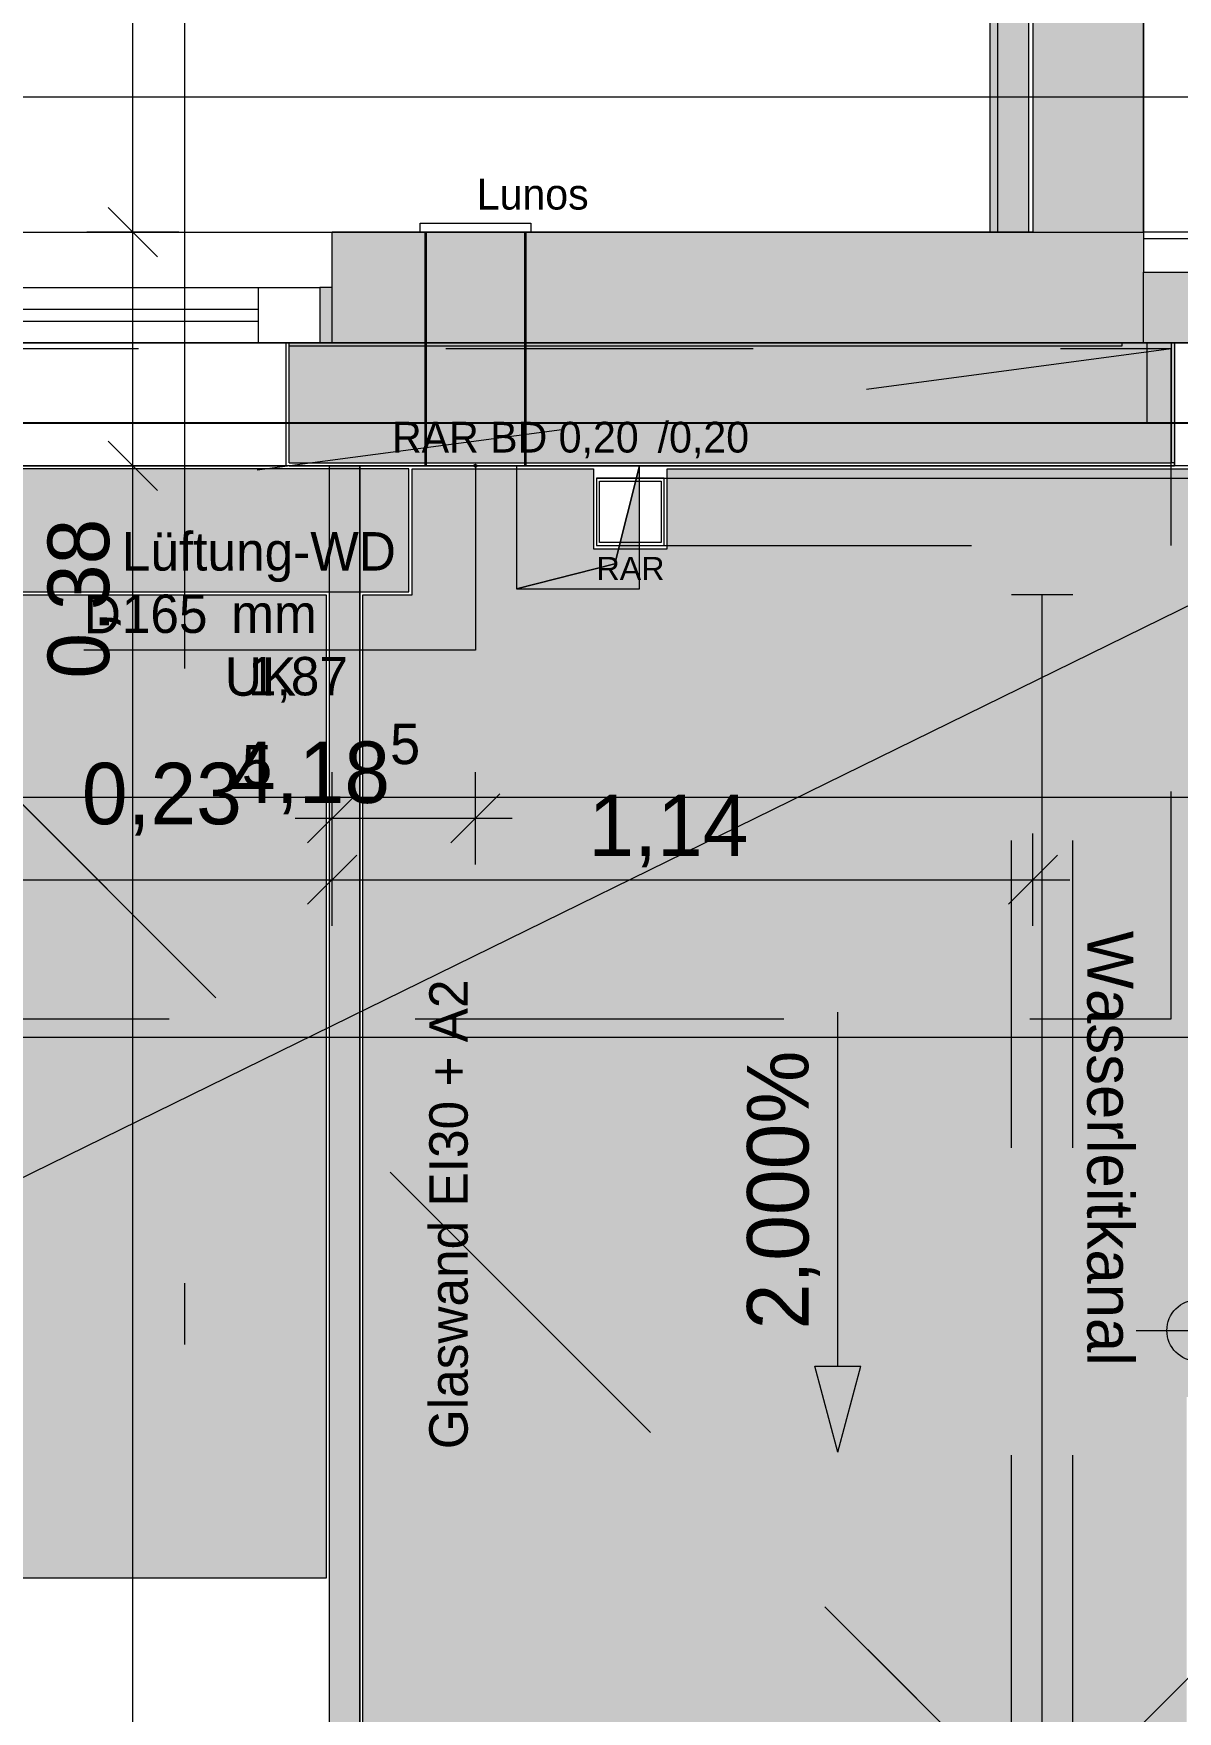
# Model space of a CAD drawing. Header units: metres. Extents: x -3.9 to 83, y -38 to 6.2.
# Drawn here: x 11.754 to 13.615, y -17.097 to -14.367 of the extents above; entities that cross this region are included whole.
import ezdxf

# ---------------------------------------------------------------- set-up
doc = ezdxf.new("R2010")
doc.units = ezdxf.units.M
doc.header["$MEASUREMENT"] = 0
for name, pattern in [('Achse', [0.004, 0.002, -0.001, 0, -0.001]), ('Baufluchtlinie', [0.013, 0.008, -0.005]), ('Untersicht', [0.001, 0.0005, -0.0005]), ('Untersicht 1_1', [0.075, 0.025, -0.05])]:
    doc.linetypes.add(name, pattern=pattern)
for name, color, linetype in [('0._EG PP_2_000 Achsraster', 7, 'Continuous'), ('0._EG PP_2_110 Wand Aussen', 7, 'Continuous'), ('0._EG PP_2_120 Wand Innen tragend', 7, 'Continuous'), ('0._EG PP_2_140 Geländer transparent', 7, 'Continuous'), ('0._EG PP_2_210 Decke', 7, 'Continuous'), ('0._EG PP_2_220 Bodenaufbau', 7, 'Continuous'), ('0._EG PP_2_221 Bodenaufbau - Abdichtung', 7, 'Continuous'), ('0._EG PP_2_221 Bodenaufbau - Terrassenbelag', 7, 'Continuous'), ('0._EG PP_2_230 Decke abgehaengt', 7, 'Continuous'), ('0._EG PP_2_240 Unterdämmung', 7, 'Continuous'), ('0._EG PP_2_270 Deckendurchbruchsymbol', 7, 'Continuous'), ('0._EG PP_2_520 Fixeinbauten', 7, 'Continuous'), ('0._EG PP_2_611 Entwässerung', 7, 'Continuous'), ('0._EG PP_2_870 Dokumentation allgemein', 7, 'Continuous'), ('0._EG PP_2_915 Allgemein Beschriftung.x', 7, 'Continuous'), ('0._EG PP_2_950 Polierplan Bemaßung', 7, 'Continuous'), ('0._EG PP_2_955 Polierplan Beschriftung', 7, 'Continuous'), ('0._EG PP_2_970 Brandschutz', 7, 'Continuous'), ('0._EG PP_2_Neubau_840 Baulinien', 7, 'Continuous')]:
    doc.layers.add(name, color=color, linetype=linetype)
doc.styles.add('ERSTELLTER_STIL_2', font='')
doc.styles.add('ERSTELLTER_STIL_6', font='arial.ttf')
doc.styles.get('ERSTELLTER_STIL_2').set_extended_font_data('Eurostile')

msp = doc.modelspace()

# ---------------------------------------------------------------- hatches: boundary and pattern name
at = {"layer": '0._EG PP_2_110 Wand Aussen', "linetype": 'Continuous', "lineweight": 13, "true_color": 0x3f7f02}
msp.add_hatch(color=76, dxfattribs=at).paths.add_polyline_path([(12.24, -14.78), (12.24, -14.87), (13.56, -14.87), (13.56, -14.755), (13.56, -14.69), (12.24, -14.69)])
at = {"layer": '0._EG PP_2_110 Wand Aussen', "linetype": 'Continuous', "lineweight": 13, "true_color": 0xff6400}
for points in [[(13.56, -14.765), (13.56, -14.86), (13.56, -14.87), (13.685, -14.87), (13.685, -14.805), (13.67, -14.805), (13.67, -14.755), (13.56, -14.755)], [(12.22, -14.87), (12.24, -14.87), (12.24, -14.78), (12.22, -14.78)], [(12.17, -14.875), (12.17, -15), (13.565, -15), (13.565, -14.875)], [(13.565, -14.875), (13.565, -14.87), (13.525, -14.87), (13.525, -14.875)], [(13.565, -14.87), (13.565, -15), (13.605, -15), (13.605, -14.87)], [(13.605, -14.87), (13.605, -15.065), (13.61, -15.065), (13.61, -14.87)], [(12.17, -15), (12.17, -15.065), (13.605, -15.065), (13.605, -15)]]:
    msp.add_hatch(color=30, dxfattribs=at).paths.add_polyline_path(points)
at = {"layer": '0._EG PP_2_110 Wand Aussen', "linetype": 'Continuous', "lineweight": 0, "true_color": 0x373737}
msp.add_hatch(color=250, dxfattribs=at).paths.add_polyline_path([(12.17, -14.87), (12.17, -14.875), (13.525, -14.875), (13.525, -14.87)])
at = {"layer": '0._EG PP_2_120 Wand Innen tragend', "linetype": 'Continuous', "lineweight": 13, "true_color": 0xfb02fe}
msp.add_hatch(color=6, dxfattribs=at).paths.add_polyline_path([(13.31, -9.255), (13.31, -14.69), (13.3225, -14.69), (13.3225, -9.264)])
at = {"layer": '0._EG PP_2_120 Wand Innen tragend', "linetype": 'Continuous', "lineweight": 13, "true_color": 0xffaa00}
msp.add_hatch(color=40, dxfattribs=at).paths.add_polyline_path([(13.3225, -9.264), (13.3225, -14.69), (13.3725, -14.69), (13.3725, -9.3)])
at = {"layer": '0._EG PP_2_120 Wand Innen tragend', "linetype": 'Continuous', "lineweight": 13, "true_color": 0x3f7f02}
msp.add_hatch(color=76, dxfattribs=at).paths.add_polyline_path([(13.38, -9.435), (13.38, -14.69), (13.56, -14.69), (13.56, -9.435)])
at = {"layer": '0._EG PP_2_140 Geländer transparent', "linetype": 'Continuous', "lineweight": 13}
for points in [[(12.235, -15.07), (12.235, -17.05), (12.285, -17.05), (12.285, -15.07)], [(12.285, -19.49), (12.285, -17.05), (12.235, -17.05), (12.235, -19.49)]]:
    msp.add_hatch(color=4, dxfattribs=at).paths.add_polyline_path(points)
at = {"layer": '0._EG PP_2_221 Bodenaufbau - Terrassenbelag', "linetype": 'Continuous', "lineweight": 0, "true_color": 0x111111}
for points in [[(5.435, -20.735), (10.845, -20.735), (10.845, -20.985), (12.19, -20.985), (12.19, -21.29), (12.46, -21.29), (12.46, -21.16), (12.58, -21.16), (12.58, -21.29), (13.63, -21.29), (13.63, -16.585), (15.075, -16.585), (15.075, -15.075), (12.785, -15.075), (12.785, -15.205), (12.665, -15.205), (12.665, -15.075), (12.37, -15.075), (12.37, -15.28), (12.29, -15.28), (12.29, -19.545), (5.435, -19.545)], [(7.42, -15.075), (6.94, -15.075), (6.94, -16.88), (12.23, -16.88), (12.23, -15.28), (9.96, -15.28), (9.96, -15.075), (8.83, -15.075), (8.83, -15.28), (7.42, -15.28)]]:
    msp.add_hatch(color=250, dxfattribs=at).paths.add_polyline_path(points)
at = {"layer": '0._EG PP_2_270 Deckendurchbruchsymbol', "linetype": 'Continuous', "lineweight": 0, "true_color": 0x000000}
msp.add_hatch(color=18, dxfattribs=at).paths.add_polyline_path([(12.54, -15.27), (12.74, -15.27), (12.74, -15.07), (12.6996, -15.2296)])
at = {"layer": '0._EG PP_2_611 Entwässerung', "linetype": 'Continuous', "lineweight": 13, "true_color": 0x89cdad}
msp.add_hatch(color=123, dxfattribs=at).paths.add_polyline_path([(9.965, -15.275), (12.365, -15.275), (12.365, -15.075), (9.965, -15.075)])
at = {"layer": '0._EG PP_2_950 Polierplan Bemaßung', "linetype": 'Continuous', "lineweight": 0, "true_color": 0x000000}
for points in [[(12.4705, -15.07), (12.4707, -15.071), (12.4712, -15.0718), (12.472, -15.0723), (12.473, -15.0725), (12.4739, -15.0723), (12.4748, -15.0718), (12.4753, -15.071), (12.4755, -15.07), (12.4753, -15.069), (12.4748, -15.0682), (12.4739, -15.0677), (12.473, -15.0675), (12.472, -15.0677), (12.4712, -15.0682), (12.4707, -15.069)], [(13.6478, -16.477), (13.5978, -16.477), (13.6016, -16.4961), (13.6124, -16.5123), (13.6286, -16.5232), (13.6478, -16.527)]]:
    msp.add_hatch(color=18, dxfattribs=at).paths.add_polyline_path(points)
at = {"layer": '0._EG PP_2_950 Polierplan Bemaßung', "linetype": 'Continuous', "lineweight": 13, "true_color": 0x6c6cff}
msp.add_hatch(color=171, dxfattribs=at).paths.add_polyline_path([(13.0625, -16.6751), (13.1, -16.5351), (13.025, -16.5351)])

# ---------------------------------------------------------------- linework, layer by layer
at = {"layer": '0._EG PP_2_000 Achsraster', "color": 5, "linetype": 'Achse', "lineweight": 0, "ltscale": 1000}
for p, q in [((12, 3), (12, -36)), ((-1.5, -15), (21, -15))]:
    msp.add_line(p, q, dxfattribs=at)
at = {"layer": '0._EG PP_2_110 Wand Aussen', "color": 7, "linetype": 'Continuous', "lineweight": 13, "ltscale": 1000}
for p, q in [((10.09, -14.69), (12.24, -14.69)), ((12.24, -14.69), (12.24, -14.69)), ((11.215, -14.78), (12.12, -14.78)), ((12.12, -14.87), (12.12, -14.78)), ((12.12, -14.78), (12.22, -14.78)), ((12.22, -14.78), (12.22, -14.87)), ((11.215, -14.815), (12.12, -14.815)), ((12.12, -14.835), (11.215, -14.835)), ((12.12, -14.87), (11.215, -14.87)), ((12.22, -14.87), (12.12, -14.87)), ((12.165, -14.875), (12.165, -14.87)), ((12.17, -14.87), (12.165, -14.87)), ((12.17, -14.87), (12.165, -14.87)), ((12.17, -14.87), (12.165, -14.87)), ((12.165, -14.875), (12.165, -14.87)), ((12.165, -15), (12.165, -14.875)), ((12.165, -15), (12.165, -14.875)), ((12.17, -14.87), (12.24, -14.87)), ((12.17, -15.065), (12.17, -14.87)), ((12.17, -14.87), (12.24, -14.87)), ((12.17, -14.87), (12.24, -14.87)), ((12.17, -14.875), (13.525, -14.875)), ((13.525, -14.875), (13.525, -14.87)), ((13.61, -14.87), (13.605, -14.87)), ((13.605, -14.87), (13.605, -15.065)), ((13.61, -14.87), (13.61, -15.065)), ((12.165, -15.065), (12.165, -15)), ((12.165, -15.065), (12.165, -15)), ((10.165, -15.07), (12.165, -15.07)), ((12.165, -15.07), (12.165, -15.065)), ((12.165, -15.07), (12.165, -15.065)), ((12.17, -15.07), (12.165, -15.07)), ((12.165, -15.07), (12.165, -15.07)), ((12.17, -15.065), (13.605, -15.065)), ((13.61, -15.065), (13.605, -15.065)), ((13.61, -15.065), (13.605, -15.065)), ((13.61, -15.07), (13.61, -15.065))]:
    msp.add_line(p, q, dxfattribs=at)
at = {"layer": '0._EG PP_2_110 Wand Aussen', "color": 7, "linetype": 'Continuous', "lineweight": 18, "ltscale": 1000}
for p, q in [((12.24, -14.78), (12.24, -14.69)), ((12.24, -14.78), (12.24, -14.69)), ((13.56, -14.69), (13.56, -14.755)), ((13.56, -14.87), (13.56, -14.755)), ((12.24, -14.87), (12.24, -14.78)), ((12.24, -14.87), (12.24, -14.78)), ((12.24, -14.87), (12.24, -14.78)), ((12.24, -14.87), (13.525, -14.87)), ((13.525, -14.87), (13.56, -14.87))]:
    msp.add_line(p, q, dxfattribs=at)
at = {"layer": '0._EG PP_2_110 Wand Aussen', "color": 7, "linetype": 'Untersicht 1_1', "lineweight": 13, "ltscale": 1000}
for p, q in [((15.14, -14.69), (13.56, -14.69)), ((15.09, -15.07), (13.61, -15.07))]:
    msp.add_line(p, q, dxfattribs=at)
at = {"layer": '0._EG PP_2_110 Wand Aussen', "color": 7, "linetype": 'Baufluchtlinie', "lineweight": 13, "ltscale": 1000}
for p, q in [((13.605, -14.87), (13.565, -14.87)), ((13.565, -14.87), (13.565, -15)), ((13.605, -14.87), (13.605, -15)), ((13.605, -15), (13.565, -15))]:
    msp.add_line(p, q, dxfattribs=at)
at = {"layer": '0._EG PP_2_110 Wand Aussen', "color": 1, "linetype": 'Baufluchtlinie', "lineweight": 0, "ltscale": 1000}
for p in [(12.17, -15), (13.605, -15)]:
    msp.add_line(p, (13.565, -15), dxfattribs=at)
at = {"layer": '0._EG PP_2_110 Wand Aussen', "color": 7, "linetype": 'Continuous', "lineweight": 18, "ltscale": 1000, "flags": 128}
for points in [[(12.3905, -14.69), (12.24, -14.69)], [(12.5555, -14.69), (12.3905, -14.69)], [(13.38, -14.69), (12.5555, -14.69)]]:
    msp.add_lwpolyline(points, dxfattribs=at)
at = {"layer": '0._EG PP_2_110 Wand Aussen', "color": 16, "linetype": 'Untersicht', "lineweight": 13, "ltscale": 1000, "true_color": 0x7e0000, "flags": 128}
for points in [[(12.3905, -14.69), (12.3905, -14.87)], [(12.5555, -14.87), (12.5555, -14.69)], [(12.3905, -14.87), (12.3905, -14.875)], [(12.3905, -14.875), (12.3905, -15)], [(12.5555, -14.875), (12.5555, -14.87)], [(12.5555, -15), (12.5555, -14.875)], [(12.3905, -15), (12.3905, -15.065)], [(12.5555, -15.065), (12.5555, -15)], [(12.3905, -15.065), (12.3905, -15.07)], [(12.5555, -15.07), (12.5555, -15.065)]]:
    msp.add_lwpolyline(points, dxfattribs=at)
at = {"layer": '0._EG PP_2_110 Wand Aussen', "color": 7, "linetype": 'Continuous', "lineweight": 13, "ltscale": 1000, "flags": 128}
for points in [[(13.56, -14.765), (13.56, -14.755), (13.67, -14.755), (13.67, -14.805), (13.685, -14.805), (13.685, -14.87), (13.56, -14.87), (13.56, -14.86)], [(12.22, -14.87), (12.24, -14.87), (12.24, -14.78), (12.22, -14.78)]]:
    msp.add_lwpolyline(points, close=True, dxfattribs=at)
for points in [[(12.17, -15.07), (12.3905, -15.07)], [(12.3905, -15.07), (12.5555, -15.07)], [(12.5555, -15.07), (13.61, -15.07)]]:
    msp.add_lwpolyline(points, dxfattribs=at)
at = {"layer": '0._EG PP_2_110 Wand Aussen', "color": 7, "linetype": 'Continuous', "lineweight": 18, "ltscale": 1000}
msp.add_point((13.525, -14.87), dxfattribs=at)
at = {"layer": '0._EG PP_2_110 Wand Aussen', "color": 1, "linetype": 'Baufluchtlinie', "lineweight": 0, "ltscale": 1000}
msp.add_point((13.565, -15), dxfattribs=at)
at = {"layer": '0._EG PP_2_110 Wand Aussen', "color": 7, "linetype": 'Continuous', "lineweight": 13, "ltscale": 1000}
msp.add_point((13.605, -15.065), dxfattribs=at)
at = {"layer": '0._EG PP_2_120 Wand Innen tragend', "color": 7, "linetype": 'Continuous', "lineweight": 13, "ltscale": 1000}
for p, q in [((13.3225, -9.264), (13.3225, -14.69)), ((13.3725, -9.3), (13.3725, -14.69))]:
    msp.add_line(p, q, dxfattribs=at)
at = {"layer": '0._EG PP_2_120 Wand Innen tragend', "color": 7, "linetype": 'Continuous', "lineweight": 18, "ltscale": 1000}
msp.add_line((13.38, -9.435), (13.38, -14.69), dxfattribs=at)
at = {"layer": '0._EG PP_2_120 Wand Innen tragend', "color": 7, "linetype": 'Continuous', "lineweight": 13, "ltscale": 1000, "flags": 128}
for points in [[(13.31, -9.255), (13.31, -14.69)], [(13.31, -14.69), (13.3225, -14.69)], [(13.3225, -14.69), (13.3725, -14.69)], [(13.3725, -14.69), (13.38, -14.69)]]:
    msp.add_lwpolyline(points, dxfattribs=at)
at = {"layer": '0._EG PP_2_120 Wand Innen tragend', "color": 7, "linetype": 'Continuous', "lineweight": 18, "ltscale": 1000, "flags": 128}
msp.add_lwpolyline([(13.56, -14.69), (13.56, -9.435)], dxfattribs=at)
at = {"layer": '0._EG PP_2_140 Geländer transparent', "color": 7, "linetype": 'Continuous', "lineweight": 18, "ltscale": 1000, "flags": 128}
for points in [[(12.235, -15.07), (12.235, -17.05)], [(12.285, -15.07), (12.235, -15.07)], [(12.285, -17.05), (12.285, -15.07)], [(12.235, -17.05), (12.235, -19.49)], [(12.285, -19.54), (12.285, -17.05)]]:
    msp.add_lwpolyline(points, dxfattribs=at)
at = {"layer": '0._EG PP_2_210 Decke', "color": 7, "linetype": 'Continuous', "lineweight": 13, "ltscale": 1000, "true_color": 0xf4f4f4, "flags": 128}
msp.add_lwpolyline([(0.1444, -3.915), (0.1845, -14.87), (15.32, -14.87), (15.32, -6.225), (10.905, -6.225), (10.905, -6.065), (8.925, -6.065), (8.925, -4.045), (8.745, -4.045), (8.745, -3.915), (5.625, -3.915), (0.8144, -3.915)], close=True, dxfattribs=at)
at = {"layer": '0._EG PP_2_210 Decke', "color": 8, "linetype": 'Continuous', "lineweight": 13, "ltscale": 1000, "flags": 128}
msp.add_lwpolyline([(0.1831, -14.47), (0.185, -14.9998), (0.185, -21.895), (3.305, -21.895), (3.305, -22.165), (4.905, -22.165), (4.905, -24.32), (7.875, -24.32), (7.875, -23.85), (9.87, -23.85), (9.87, -24.32), (13.0067, -24.32), (12.9484, -23.92), (12.865, -23.92), (12.865, -21.895), (18.7604, -21.895), (18.7621, -21.495), (18.7694, -20.4274), (14.6603, -20.4274), (15.32, -17.3819), (15.32, -14.87), (15.32, -14.47)], close=True, dxfattribs=at)
at = {"layer": '0._EG PP_2_210 Decke', "color": 8, "linetype": 'Untersicht', "lineweight": 13, "ltscale": 1000, "flags": 128}
msp.add_lwpolyline([(5.375, -15.07), (5.375, -15.97), (13.605, -15.97), (13.605, -15.07)], dxfattribs=at)
at = {"layer": '0._EG PP_2_220 Bodenaufbau', "color": 7, "linetype": 'Continuous', "lineweight": 13, "ltscale": 1000, "true_color": 0xf4f4f4, "flags": 128}
for points in [[(6.835, -8.775), (8.54, -8.775), (8.54, -7.555), (8.34, -7.555), (8.34, -7.435), (12.805, -7.435), (12.805, -8.775), (13.56, -8.775), (13.56, -14.755), (15.14, -14.755), (15.14, -3.11), (13.385, -3.11), (13.385, -6.225), (10.905, -6.225), (10.905, -6.045), (8.975, -6.045), (8.975, -6.225), (6.835, -6.225)], [(0.3244, -3.915), (0.3639, -14.69), (13.56, -14.69), (13.56, -8.775), (6.835, -8.775), (6.835, -6.225), (6.415, -6.225), (6.415, -3.915)], [(0.1846, -14.87), (0.185, -21.495), (5.305, -21.495), (5.305, -23.92), (7.875, -23.92), (7.875, -23.81), (9.895, -23.81), (9.895, -23.92), (10.085, -23.92), (10.085, -23.68), (10.895, -23.68), (10.895, -23.92), (12.465, -23.92), (12.465, -21.495), (18.4632, -21.495), (18.4737, -19.8717), (14.5965, -19.8717), (15.14, -17.3627), (15.14, -14.87)], [(0.1853, -15.07), (0.185, -14.9998), (0.185, -21.365), (5.435, -21.365), (5.435, -23.79), (7.875, -23.79), (7.875, -23.85), (9.875, -23.85), (9.875, -23.79), (10.035, -23.79), (10.035, -23.68), (10.94, -23.68), (10.94, -23.79), (12.335, -23.79), (12.335, -21.365), (18.463, -21.365), (18.4871, -17.7847), (14.9872, -17.7847), (15.08, -17.3563), (15.08, -14.87), (13.61, -14.87), (13.61, -15.07)], [(12.285, -15.07), (12.285, -19.54), (5.435, -19.54), (5.435, -23.79), (7.875, -23.79), (7.875, -23.85), (9.875, -23.85), (9.875, -23.79), (12.335, -23.79), (12.335, -21.295), (13.635, -21.295), (13.635, -16.59), (15.08, -16.59), (15.08, -15.07)]]:
    msp.add_lwpolyline(points, close=True, dxfattribs=at)
at = {"layer": '0._EG PP_2_221 Bodenaufbau - Abdichtung', "color": 171, "linetype": 'Untersicht', "lineweight": 13, "ltscale": 1000, "true_color": 0x6c6cff, "flags": 128}
for points in [[(10.985, -14.87), (15.14, -14.87)], [(13.395, -17.28), (10.985, -14.87)], [(10.99, -14.875), (13.395, -17.28)], [(15.14, -15.535), (13.395, -17.28)], [(13.395, -17.28), (15.14, -15.535)]]:
    msp.add_lwpolyline(points, dxfattribs=at)
at = {"layer": '0._EG PP_2_221 Bodenaufbau - Terrassenbelag', "color": 7, "linetype": 'Continuous', "lineweight": 18, "ltscale": 1000, "flags": 128}
for points in [[(12.37, -15.075), (12.665, -15.075)], [(12.37, -15.28), (12.37, -15.075)], [(12.665, -15.075), (12.665, -15.205)], [(12.785, -15.075), (15.075, -15.075)], [(12.785, -15.205), (12.785, -15.075)], [(12.665, -15.205), (12.785, -15.205)], [(9.96, -15.28), (12.23, -15.28)], [(12.23, -15.28), (12.23, -16.88)], [(12.29, -15.28), (12.37, -15.28)], [(12.29, -19.545), (12.29, -15.28)], [(12.23, -16.88), (6.94, -16.88)]]:
    msp.add_lwpolyline(points, dxfattribs=at)
at = {"layer": '0._EG PP_2_230 Decke abgehaengt', "color": 8, "linetype": 'Untersicht', "lineweight": 13, "ltscale": 1000, "flags": 128}
msp.add_lwpolyline([(13.56, -14.7), (15.14, -14.7), (15.14, -10.685), (13.56, -10.685)], close=True, dxfattribs=at)
at = {"layer": '0._EG PP_2_240 Unterdämmung', "color": 30, "linetype": 'Untersicht', "lineweight": 13, "ltscale": 1000, "true_color": 0xff6400, "flags": 128}
msp.add_lwpolyline([(5.375, -15.97), (13.605, -15.97), (13.605, -14.88), (5.375, -14.88)], close=True, dxfattribs=at)
at = {"layer": '0._EG PP_2_270 Deckendurchbruchsymbol', "color": 7, "linetype": 'Continuous', "lineweight": 13, "ltscale": 1000, "flags": 128}
for points in [[(12.6996, -15.2296), (12.74, -15.07), (12.54, -15.07), (12.54, -15.27)], [(12.54, -15.27), (12.74, -15.27), (12.74, -15.07), (12.6996, -15.2296)]]:
    msp.add_lwpolyline(points, close=True, dxfattribs=at)
at = {"layer": '0._EG PP_2_520 Fixeinbauten', "color": 8, "linetype": 'Untersicht', "lineweight": 0, "ltscale": 1000, "flags": 128}
for points in [[(12.383, -14.675), (12.563, -14.675)], [(12.383, -14.69), (12.383, -14.675)], [(12.563, -14.675), (12.563, -14.69)], [(12.563, -14.69), (12.383, -14.69)], [(12.393, -14.69), (12.393, -15.07)], [(12.553, -14.69), (12.553, -15.07)], [(12.553, -15.07), (12.5491, -15.07), (12.5377, -15.07), (12.52, -15.07), (12.4977, -15.07), (12.473, -15.07), (12.4483, -15.07), (12.426, -15.07), (12.4083, -15.07), (12.3969, -15.07), (12.393, -15.07)]]:
    msp.add_lwpolyline(points, dxfattribs=at)
at = {"layer": '0._EG PP_2_611 Entwässerung', "color": 14, "linetype": 'Achse', "lineweight": 13, "ltscale": 1000, "true_color": 0xa80000}
msp.add_line((12.67, -15.09), (13.735, -15.09), dxfattribs=at)
at = {"layer": '0._EG PP_2_611 Entwässerung', "color": 8, "linetype": 'Untersicht', "lineweight": 0, "ltscale": 1000}
for p, q in [((13.345, -17.18), (13.345, -15.28)), ((13.445, -15.28), (13.345, -15.28)), ((13.445, -17.18), (13.445, -15.28))]:
    msp.add_line(p, q, dxfattribs=at)
at = {"layer": '0._EG PP_2_611 Entwässerung', "color": 76, "linetype": 'Achse', "lineweight": 13, "ltscale": 1000, "true_color": 0x3f7f02}
msp.add_line((13.395, -17.18), (13.395, -15.28), dxfattribs=at)
at = {"layer": '0._EG PP_2_611 Entwässerung', "color": 8, "linetype": 'Continuous', "lineweight": 13, "ltscale": 1000, "flags": 128}
msp.add_lwpolyline([(9.965, -15.275), (12.365, -15.275), (12.365, -15.075), (9.965, -15.075)], close=True, dxfattribs=at)
at = {"layer": '0._EG PP_2_611 Entwässerung', "color": 171, "linetype": 'Continuous', "lineweight": 13, "ltscale": 1000, "true_color": 0x6c6cff, "flags": 128}
for points in [[(12.67, -15.2), (12.78, -15.2), (12.78, -15.09), (12.67, -15.09)], [(12.675, -15.095), (12.775, -15.095), (12.775, -15.195), (12.675, -15.195)]]:
    msp.add_lwpolyline(points, close=True, dxfattribs=at)
at = {"layer": '0._EG PP_2_611 Entwässerung', "color": 171, "linetype": 'Untersicht', "lineweight": 13, "ltscale": 1000, "true_color": 0x6c6cff, "flags": 128}
for points in [[(12.675, -15.195), (12.675, -15.095)], [(12.675, -15.095), (12.775, -15.095)], [(12.775, -15.095), (12.775, -15.195)], [(12.78, -15.2), (12.78, -15.09)], [(12.78, -15.09), (13.625, -15.09)], [(12.775, -15.195), (12.675, -15.195)], [(12.78, -15.2), (13.625, -15.2)]]:
    msp.add_lwpolyline(points, dxfattribs=at)
at = {"layer": '0._EG PP_2_950 Polierplan Bemaßung', "color": 6, "linetype": 'Continuous', "lineweight": 13, "ltscale": 1000, "true_color": 0xfb02fe}
for p, q in [((11.9158, -14.69), (11.9158, -12.595)), ((11.8758, -14.65), (11.9558, -14.73)), ((11.9908, -14.69), (11.8408, -14.69)), ((11.9158, -15.07), (11.9158, -14.69)), ((11.8758, -15.03), (11.9558, -15.11)), ((11.9908, -15.07), (11.8408, -15.07)), ((11.9158, -19.49), (11.9158, -15.07))]:
    msp.add_line(p, q, dxfattribs=at)
at = {"layer": '0._EG PP_2_950 Polierplan Bemaßung', "color": 76, "linetype": 'Continuous', "lineweight": 13, "ltscale": 1000, "true_color": 0x3f7f02}
for p, q in [((0.185, -21.895), (15.32, -14.47)), ((12.24, -15.7186), (12.24, -15.5686)), ((12.473, -15.7186), (12.473, -15.5686)), ((12.28, -15.6036), (12.2, -15.6836)), ((12.433, -15.6836), (12.513, -15.6036)), ((12.18, -15.6436), (12.24, -15.6436)), ((12.24, -15.6436), (12.473, -15.6436)), ((12.473, -15.6436), (12.533, -15.6436)), ((12.24, -15.8186), (12.24, -15.6686)), ((13.38, -15.8186), (13.38, -15.6686)), ((12.28, -15.7036), (12.2, -15.7836)), ((13.34, -15.7836), (13.42, -15.7036)), ((10.09, -15.7436), (12.24, -15.7436)), ((12.24, -15.7436), (13.38, -15.7436)), ((13.38, -15.7436), (13.44, -15.7436))]:
    msp.add_line(p, q, dxfattribs=at)
at = {"layer": '0._EG PP_2_950 Polierplan Bemaßung', "color": 30, "linetype": 'Untersicht', "lineweight": 13, "ltscale": 1000, "true_color": 0xff6400}
msp.add_line((13.605, -14.88), (5.375, -15.97), dxfattribs=at)
at = {"layer": '0._EG PP_2_950 Polierplan Bemaßung', "color": 7, "linetype": 'Continuous', "lineweight": 13, "ltscale": 1000}
for p, q in [((12.473, -15.0725), (12.473, -15.37)), ((12.373, -15.37), (11.836, -15.37)), ((12.473, -15.37), (12.373, -15.37)), ((13.5478, -16.477), (13.7478, -16.477))]:
    msp.add_line(p, q, dxfattribs=at)
at = {"layer": '0._EG PP_2_950 Polierplan Bemaßung', "color": 171, "linetype": 'Continuous', "lineweight": 13, "ltscale": 1000, "true_color": 0x6c6cff}
for p, q in [((13.0625, -16.4751), (13.0625, -15.9588)), ((13.0625, -16.5351), (13.0625, -16.4751)), ((13.025, -16.5351), (13.1, -16.5351)), ((13.0625, -16.6751), (13.025, -16.5351)), ((13.0625, -16.6751), (13.1, -16.5351))]:
    msp.add_line(p, q, dxfattribs=at)
at = {"layer": '0._EG PP_2_950 Polierplan Bemaßung', "color": 1, "linetype": 'Continuous', "lineweight": 13, "ltscale": 1000, "true_color": 0xfb0106}
msp.add_line((0.055, -16), (18.935, -16), dxfattribs=at)
at = {"layer": '0._EG PP_2_950 Polierplan Bemaßung', "color": 7, "linetype": 'Continuous', "lineweight": 13, "ltscale": 1000}
for centre, radius in [((12.473, -15.07), 0.0025), ((13.6478, -16.477), 0.05)]:
    msp.add_circle(centre, radius, dxfattribs=at)
at = {"layer": '0._EG PP_2_970 Brandschutz', "color": 16, "linetype": 'Continuous', "lineweight": 13, "ltscale": 1000, "true_color": 0x7e0000}
msp.add_line((10.2116, -15.609), (14.3033, -15.609), dxfattribs=at)
at = {"layer": '0._EG PP_2_Neubau_840 Baulinien', "color": 1, "linetype": 'Baufluchtlinie', "lineweight": 25, "ltscale": 1000, "true_color": 0xfb0106, "flags": 128}
msp.add_lwpolyline([(-3.9335, -14.9777), (0, -15), (18.9876, -15.0005), (22.8486, -15.0037)], dxfattribs=at)

# ---------------------------------------------------------------- texts
at = {"layer": '0._EG PP_2_270 Deckendurchbruchsymbol', "color": 1, "linetype": 'Continuous', "lineweight": 0, "insert": (12.64, -15.0631), "char_height": 0.05, "attachment_point": 8, "style": 'ERSTELLTER_STIL_2'}
msp.add_mtext('\\A1;{\\pqc;\\pt0;\\fEurostile|b0|i0|c0|p0;\\W1.000000;RAR BD 0,20\\fEurostile|b0|i0|c0|p0;\\W1.000000;\\A1{\\H.66x;\\S^  ;}\\fEurostile|b0|i0|c0|p0;\\W1.000000; /0,20\\fEurostile|b0|i0|c0|p0;\\W1.000000;\\A1{\\H.66x;\\S^  ;}\\fEurostile|b0|i0|c0|p0;\\W1.000000;\\fEurostile|b0|i0|c0|p0;\\W1.000000;\\A1{\\H.66x;\\S^  ;}}', dxfattribs=at)
at = {"layer": '0._EG PP_2_611 Entwässerung', "color": 171, "linetype": 'Continuous', "lineweight": 13, "true_color": 0x6c6cff, "insert": (12.67, -15.2184), "char_height": 0.0375, "attachment_point": 1, "style": 'ERSTELLTER_STIL_6'}
msp.add_mtext('\\A1;{\\pql;\\fHelvetica|b0|i0|c0|p0;\\W1.000000;RAR}', dxfattribs=at)
at = {"layer": '0._EG PP_2_870 Dokumentation allgemein', "color": 14, "linetype": 'Continuous', "lineweight": 13, "true_color": 0xa80000, "insert": (12.4614, -16.6702), "char_height": 0.0625, "attachment_point": 7, "rotation": 90, "style": 'ERSTELLTER_STIL_2'}
msp.add_mtext('\\A1;{\\pql;\\fEurostile|b0|i0|c0|p0;\\W1.000000;Glaswand EI30 + A2}', dxfattribs=at)
at = {"layer": '0._EG PP_2_915 Allgemein Beschriftung.x', "color": 250, "linetype": 'Continuous', "lineweight": 13, "true_color": 0x3f3f3f, "insert": (12.5662, -14.6031), "char_height": 0.05, "attachment_point": 2, "style": 'ERSTELLTER_STIL_2'}
msp.add_mtext('\\A1;{\\pqc;\\fEurostile|b0|i0|c0|p0;\\W1.000000;Lunos}', dxfattribs=at)
at = {"layer": '0._EG PP_2_950 Polierplan Bemaßung', "color": 6, "linetype": 'Continuous', "lineweight": 13, "true_color": 0xfb02fe, "insert": (11.8958, -15.4164), "char_height": 0.1, "width": 0.306373, "attachment_point": 7, "rotation": 90, "style": 'ERSTELLTER_STIL_2'}
msp.add_mtext('\\A1;{\\pql;\\fEurostile|b0|i0|c0|p0;\\W1.000000;0,38}', dxfattribs=at)
at = {"layer": '0._EG PP_2_950 Polierplan Bemaßung', "color": 7, "linetype": 'Continuous', "lineweight": 13, "char_height": 0.0625, "style": 'ERSTELLTER_STIL_2'}
for s, insert, attachment_point in [('\\A1;{\\pql;\\pt0,1;\\fEurostile|b0|i0|c0|p0;\\W1.000000;}', (11.836, -15.1669), 1), ('\\A1;{\\pql;\\pt0,1;\\fEurostile|b0|i0|c0|p0;\\W1.000000;Lüftung-WD\\fEurostile|b0|i0|c0|p0;\\W1.000000;\\A1{\\H.66x;\\S^  ;}\\fEurostile|b0|i0|c0|p0;\\W1.000000;\\fEurostile|b0|i0|c0|p0;\\W1.000000;\\A1{\\H.66x;\\S^  ;}\\fEurostile|b0|i0|c0|p0;\\W1.000000;\\fEurostile|b0|i0|c0|p0;\\W1.000000;\\fEurostile|b0|i0|c0|p0;\\W1.000000;\\fEurostile|b0|i0|c0|p0;\\W1.000000;\\fEurostile|b0|i0|c0|p0;\\W1.000000;\\fEurostile|b0|i0|c0|p0;\\W1.000000;\\fEurostile|b0|i0|c0|p0;\\W1.000000;\\A1{\\H.66x;\\S^  ;}\\fEurostile|b0|i0|c0|p0;\\W1.000000;\\fEurostile|b0|i0|c0|p0;\\W1.000000;\\A1{\\H.66x;\\S^  ;}\\fEurostile|b0|i0|c0|p0;\\W1.000000;\\fEurostile|b0|i0|c0|p0;\\W1.000000;\\fEurostile|b0|i0|c0|p0;\\W1.000000;\\fEurostile|b0|i0|c0|p0;\\W1.000000;\\fEurostile|b0|i0|c0|p0;\\W1.000000;\\fEurostile|b0|i0|c0|p0;\\W1.000000;\\fEurostile|b0|i0|c0|p0;\\W1.000000;\\A1{\\H.66x;\\S^  ;}\\fEurostile|b0|i0|c0|p0;\\W1.000000;\\fEurostile|b0|i0|c0|p0;\\W1.000000;\\A1{\\H.66x;\\S^  ;}\\fEurostile|b0|i0|c0|p0;\\W1.000000;\\fEurostile|b0|i0|c0|p0;\\W1.000000;\\fEurostile|b0|i0|c0|p0;\\W1.000000;\\fEurostile|b0|i0|c0|p0;\\W1.000000;\\fEurostile|b0|i0|c0|p0;\\W1.000000;\\fEurostile|b0|i0|c0|p0;\\W1.000000;\\fEurostile|b0|i0|c0|p0;\\W1.000000;\\A1{\\H.66x;\\S^  ;}\\fEurostile|b0|i0|c0|p0;\\W1.000000;\\fEurostile|b0|i0|c0|p0;\\W1.000000;\\A1{\\H.66x;\\S^  ;}\\fEurostile|b0|i0|c0|p0;\\W1.000000;\\fEurostile|b0|i0|c0|p0;\\W1.000000;\\fEurostile|b0|i0|c0|p0;\\W1.000000;\\fEurostile|b0|i0|c0|p0;\\W1.000000;\\fEurostile|b0|i0|c0|p0;\\W1.000000;\\fEurostile|b0|i0|c0|p0;\\W1.000000;\\fEurostile|b0|i0|c0|p0;\\W1.000000;\\A1{\\H.66x;\\S^  ;}\\fEurostile|b0|i0|c0|p0;\\W1.000000;\\fEurostile|b0|i0|c0|p0;\\W1.000000;\\A1{\\H.66x;\\S^  ;}\\fEurostile|b0|i0|c0|p0;\\W1.000000;\\fEurostile|b0|i0|c0|p0;\\W1.000000;\\fEurostile|b0|i0|c0|p0;\\W1.000000;\\fEurostile|b0|i0|c0|p0;\\W1.000000;\\fEurostile|b0|i0|c0|p0;\\W1.000000;\\fEurostile|b0|i0|c0|p0;\\W1.000000;\\fEurostile|b0|i0|c0|p0;\\W1.000000;\\A1{\\H.66x;\\S^  ;}\\fEurostile|b0|i0|c0|p0;\\W1.000000;}', (11.8978, -15.178), 1), ('\\A1;{\\pql;\\pt0,1;\\fEurostile|b0|i0|c0|p0;\\W1.000000;D}', (11.836, -15.2801), 1), ('\\A1;{\\pql;\\pt0,1;\\fEurostile|b0|i0|c0|p0;\\W1.000000;165\\fEurostile|b0|i0|c0|p0;\\W1.000000;\\A1{\\H.66x;\\S^  ;}\\fEurostile|b0|i0|c0|p0;\\W1.000000; mm\\fEurostile|b0|i0|c0|p0;\\W1.000000;\\A1{\\H.66x;\\S^  ;}\\fEurostile|b0|i0|c0|p0;\\W1.000000;\\fEurostile|b0|i0|c0|p0;\\W1.000000;\\fEurostile|b0|i0|c0|p0;\\W1.000000;\\fEurostile|b0|i0|c0|p0;\\W1.000000;\\fEurostile|b0|i0|c0|p0;\\W1.000000;\\fEurostile|b0|i0|c0|p0;\\W1.000000;\\fEurostile|b0|i0|c0|p0;\\W1.000000;\\A1{\\H.66x;\\S^  ;}\\fEurostile|b0|i0|c0|p0;\\W1.000000;\\fEurostile|b0|i0|c0|p0;\\W1.000000;\\A1{\\H.66x;\\S^  ;}\\fEurostile|b0|i0|c0|p0;\\W1.000000;\\fEurostile|b0|i0|c0|p0;\\W1.000000;\\fEurostile|b0|i0|c0|p0;\\W1.000000;\\fEurostile|b0|i0|c0|p0;\\W1.000000;\\fEurostile|b0|i0|c0|p0;\\W1.000000;\\fEurostile|b0|i0|c0|p0;\\W1.000000;\\fEurostile|b0|i0|c0|p0;\\W1.000000;\\A1{\\H.66x;\\S^  ;}\\fEurostile|b0|i0|c0|p0;\\W1.000000;\\fEurostile|b0|i0|c0|p0;\\W1.000000;\\A1{\\H.66x;\\S^  ;}\\fEurostile|b0|i0|c0|p0;\\W1.000000;\\fEurostile|b0|i0|c0|p0;\\W1.000000;\\fEurostile|b0|i0|c0|p0;\\W1.000000;\\fEurostile|b0|i0|c0|p0;\\W1.000000;\\fEurostile|b0|i0|c0|p0;\\W1.000000;\\fEurostile|b0|i0|c0|p0;\\W1.000000;\\fEurostile|b0|i0|c0|p0;\\W1.000000;\\A1{\\H.66x;\\S^  ;}\\fEurostile|b0|i0|c0|p0;\\W1.000000;\\fEurostile|b0|i0|c0|p0;\\W1.000000;\\A1{\\H.66x;\\S^  ;}\\fEurostile|b0|i0|c0|p0;\\W1.000000;\\fEurostile|b0|i0|c0|p0;\\W1.000000;\\fEurostile|b0|i0|c0|p0;\\W1.000000;\\fEurostile|b0|i0|c0|p0;\\W1.000000;\\fEurostile|b0|i0|c0|p0;\\W1.000000;\\fEurostile|b0|i0|c0|p0;\\W1.000000;\\fEurostile|b0|i0|c0|p0;\\W1.000000;\\A1{\\H.66x;\\S^  ;}\\fEurostile|b0|i0|c0|p0;\\W1.000000;\\fEurostile|b0|i0|c0|p0;\\W1.000000;\\A1{\\H.66x;\\S^  ;}\\fEurostile|b0|i0|c0|p0;\\W1.000000;\\fEurostile|b0|i0|c0|p0;\\W1.000000;\\fEurostile|b0|i0|c0|p0;\\W1.000000;\\fEurostile|b0|i0|c0|p0;\\W1.000000;\\fEurostile|b0|i0|c0|p0;\\W1.000000;\\fEurostile|b0|i0|c0|p0;\\W1.000000;\\fEurostile|b0|i0|c0|p0;\\W1.000000;\\A1{\\H.66x;\\S^  ;}\\fEurostile|b0|i0|c0|p0;\\W1.000000;}', (11.8978, -15.2795), 1), ('\\A1;{\\pqr;\\pt0,1;\\fEurostile|b0|i0|c0|p0;\\W1.000000;UK}', (12.1815, -15.3817), 3), ('\\A1;{\\pqr;\\pt0,1;\\fEurostile|b0|i0|c0|p0;\\W1.000000;1,87\\fEurostile|b0|i0|c0|p0;\\W1.000000;\\A1{\\H.66x;\\S^  ;}\\fEurostile|b0|i0|c0|p0;\\W1.000000;\\fEurostile|b0|i0|c0|p0;\\W1.000000;\\A1{\\H.66x;\\S^  ;}\\fEurostile|b0|i0|c0|p0;\\W1.000000;\\fEurostile|b0|i0|c0|p0;\\W1.000000;\\fEurostile|b0|i0|c0|p0;\\W1.000000;\\fEurostile|b0|i0|c0|p0;\\W1.000000;\\fEurostile|b0|i0|c0|p0;\\W1.000000;\\fEurostile|b0|i0|c0|p0;\\W1.000000;\\fEurostile|b0|i0|c0|p0;\\W1.000000;\\A1{\\H.66x;\\S^  ;}\\fEurostile|b0|i0|c0|p0;\\W1.000000;\\fEurostile|b0|i0|c0|p0;\\W1.000000;\\A1{\\H.66x;\\S^  ;}\\fEurostile|b0|i0|c0|p0;\\W1.000000;\\fEurostile|b0|i0|c0|p0;\\W1.000000;\\fEurostile|b0|i0|c0|p0;\\W1.000000;\\fEurostile|b0|i0|c0|p0;\\W1.000000;\\fEurostile|b0|i0|c0|p0;\\W1.000000;\\fEurostile|b0|i0|c0|p0;\\W1.000000;\\fEurostile|b0|i0|c0|p0;\\W1.000000;\\A1{\\H.66x;\\S^  ;}\\fEurostile|b0|i0|c0|p0;\\W1.000000;\\fEurostile|b0|i0|c0|p0;\\W1.000000;\\A1{\\H.66x;\\S^  ;}\\fEurostile|b0|i0|c0|p0;\\W1.000000;\\fEurostile|b0|i0|c0|p0;\\W1.000000;\\fEurostile|b0|i0|c0|p0;\\W1.000000;\\fEurostile|b0|i0|c0|p0;\\W1.000000;\\fEurostile|b0|i0|c0|p0;\\W1.000000;\\fEurostile|b0|i0|c0|p0;\\W1.000000;\\fEurostile|b0|i0|c0|p0;\\W1.000000;\\A1{\\H.66x;\\S^  ;}\\fEurostile|b0|i0|c0|p0;\\W1.000000;\\fEurostile|b0|i0|c0|p0;\\W1.000000;\\fEurostile|b0|i0|c0|p0;\\W1.000000;\\fEurostile|b0|i0|c0|p0;\\W1.000000;\\fEurostile|b0|i0|c0|p0;\\W1.000000;\\fEurostile|b0|i0|c0|p0;\\W1.000000;\\fEurostile|b0|i0|c0|p0;\\W1.000000;\\fEurostile|b0|i0|c0|p0;\\W1.000000;\\fEurostile|b0|i0|c0|p0;\\W1.000000;\\fEurostile|b0|i0|c0|p0;\\W1.000000;\\fEurostile|b0|i0|c0|p0;\\W1.000000;\\fEurostile|b0|i0|c0|p0;\\W1.000000;\\fEurostile|b0|i0|c0|p0;\\W1.000000;\\fEurostile|b0|i0|c0|p0;\\W1.000000;\\fEurostile|b0|i0|c0|p0;\\W1.000000;\\fEurostile|b0|i0|c0|p0;\\W1.000000;\\fEurostile|b0|i0|c0|p0;\\W1.000000;\\fEurostile|b0|i0|c0|p0;\\W1.000000;\\fEurostile|b0|i0|c0|p0;\\W1.000000;}', (12.373, -15.3811), 3)]:
    msp.add_mtext(s, dxfattribs=dict(at, insert=insert, attachment_point=attachment_point))
at = {"layer": '0._EG PP_2_950 Polierplan Bemaßung', "color": 76, "linetype": 'Continuous', "lineweight": 13, "true_color": 0x3f7f02, "insert": (11.8329, -15.6825), "char_height": 0.1, "attachment_point": 7, "style": 'ERSTELLTER_STIL_2'}
msp.add_mtext('\\A1;{\\pql;\\fEurostile|b0|i0|c0|p0;\\W1.000000;0,23\\fEurostile|b0|i0|c0|p0;\\W1.000000;\\A1{\\H.66x;\\S5^  ;}}', dxfattribs=at)
at = {"layer": '0._EG PP_2_950 Polierplan Bemaßung', "color": 76, "linetype": 'Continuous', "lineweight": 13, "true_color": 0x3f7f02, "insert": (12.6568, -15.7236), "char_height": 0.1, "width": 0.306373, "attachment_point": 7, "style": 'ERSTELLTER_STIL_2'}
msp.add_mtext('\\A1;{\\pql;\\fEurostile|b0|i0|c0|p0;\\W1.000000;1,14}', dxfattribs=at)
at = {"layer": '0._EG PP_2_950 Polierplan Bemaßung', "color": 171, "linetype": 'Continuous', "lineweight": 13, "true_color": 0x6c6cff, "insert": (13.0335, -16.4751), "char_height": 0.1, "attachment_point": 7, "rotation": 90, "style": 'ERSTELLTER_STIL_2'}
msp.add_mtext('\\A1;{\\pql;\\fEurostile|b0|i0|c0|p0;\\W1.000000;2,000\\fEurostile|b0|i0|c0|p0;\\W1.000000;%}', dxfattribs=at)
at = {"layer": '0._EG PP_2_955 Polierplan Beschriftung', "color": 7, "linetype": 'Continuous', "lineweight": 13, "insert": (13.4673, -15.8268), "char_height": 0.075, "attachment_point": 7, "rotation": 270.0043, "style": 'ERSTELLTER_STIL_2'}
msp.add_mtext('\\A1;{\\pql;\\fEurostile|b0|i0|c0|p0;\\W1.000000;Wasserleitkanal\\fEurostile|b0|i0|c0|p0;\\W1.000000;  }', dxfattribs=at)
at = {"layer": '0._EG PP_2_970 Brandschutz', "color": 16, "linetype": 'Continuous', "lineweight": 13, "true_color": 0x7e0000, "insert": (12.0739, -15.6479), "char_height": 0.1, "attachment_point": 7, "style": 'ERSTELLTER_STIL_2'}
msp.add_mtext('\\A1;{\\pql;\\fEurostile|b0|i0|c0|p0;\\W1.000000;4,18\\fEurostile|b0|i0|c0|p0;\\W1.000000;\\A1{\\H.66x;\\S5^  ;}}', dxfattribs=at)

doc.saveas('drawing.dxf')
